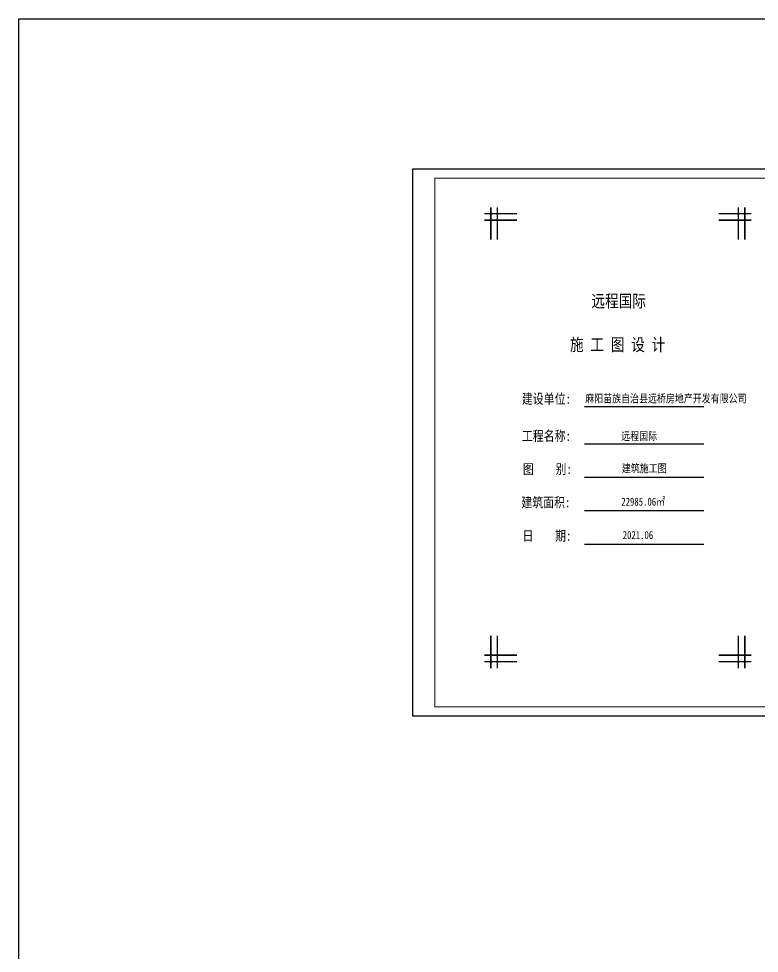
# Model space of a CAD drawing. Extents: x -737978 to 768813, y -372247 to 1140308.
# Drawn here: x -719120 to -662244, y 17038 to 88793 of the extents above; entities that cross this region are included whole.
import ezdxf

# ---------------------------------------------------------------- set-up
doc = ezdxf.new("R2010")
doc.units = 0
doc.header["$LTSCALE"] = 10
doc.header["$MEASUREMENT"] = 0
doc.layers.get('0').update_dxf_attribs({"linetype": 'CONTINUOUS'})
doc.layers.add('PUB_TITLE', color=4, linetype='CONTINUOUS')
doc.styles.add('-宋体', font='', dxfattribs={"width": 0.8})
doc.styles.get('-宋体').set_extended_font_data('SimSun')

msp = doc.modelspace()

# ---------------------------------------------------------------- linework, layer by layer
at = {"color": 1}
msp.add_lwpolyline([(-719119.7, 88793.3), (768813.4, 88793.3), (768813.4, -372247.3), (-719119.7, -372247.3)], close=True, dxfattribs=at)
at = {"const_width": 120}
for points in [[(-682860.6, 74321.1), (-682860.6, 71821.1)], [(-682360.6, 74321.1), (-682360.6, 71821.1)], [(-663857.8, 74321.1), (-663857.8, 71821.1)], [(-663357.8, 74321.1), (-663357.8, 71821.1)], [(-683360.6, 73821.1), (-680860.9, 73821.1)], [(-683360.6, 73321.1), (-680860.9, 73321.1)], [(-662857.8, 73821.1), (-665357.5, 73821.1)], [(-662857.8, 73321.1), (-665357.5, 73321.1)], [(-682860.6, 38928.5), (-682860.6, 41428.5)], [(-682360.6, 38928.5), (-682360.6, 41428.5)], [(-663857.8, 38928.5), (-663857.8, 41428.5)], [(-663357.8, 38928.5), (-663357.8, 41428.5)], [(-683360.6, 39928.5), (-680860.9, 39928.5)], [(-683360.6, 39428.5), (-680860.9, 39428.5)], [(-662857.8, 39928.5), (-665357.5, 39928.5)], [(-662857.8, 39428.5), (-665357.5, 39428.5)]]:
    msp.add_lwpolyline(points, dxfattribs=at)
at = {"layer": 'PUB_TITLE'}
for p, q in [((-675674.8, 59022.3), (-666493.3, 59022.3)), ((-675674.8, 56142.3), (-666506.8, 56142.3)), ((-675674.8, 53582.3), (-666493.3, 53582.3)), ((-675674.8, 51022.3), (-666493.3, 51022.3)), ((-675674.8, 48462.3), (-666493.3, 48462.3))]:
    msp.add_line(p, q, dxfattribs=at)
msp.add_lwpolyline([(-688857.6, 35256.2), (-688857.6, 77256.2), (-629457.6, 77256.2), (-629457.6, 35256.2)], close=True, dxfattribs=at)
at = {"layer": 'PUB_TITLE', "const_width": 70.7}
msp.add_lwpolyline([(-687154.6, 35963.3), (-630164.7, 35963.3), (-630164.7, 76549.1), (-687154.6, 76549.1)], close=True, dxfattribs=at)

# ---------------------------------------------------------------- texts
at = {"layer": 'PUB_TITLE', "style": '-宋体', "width": 0.8}
for s, height, p in [('远程国际', 958.46, (-675136.1, 66639.5)), ('施 工 图 设 计', 958.46, (-676783.8, 63291.1)), ('建设单位:', 768, (-680477.9, 59229.8)), ('麻阳苗族自治县远桥房地产开发有限公司', 614.4, (-675609.5, 59326.5)), ('工程名称:', 768, (-680477.9, 56379.1)), ('远程国际', 614.4, (-672848.5, 56435.2)), ('图    别:', 768, (-680403.1, 53834.4)), (' 建筑施工图', 614.4, (-673137.9, 53963.9)), ('建筑面积:', 768, (-680517.8, 51274.4)), ('22985.06㎡', 614.4, (-672843.5, 51403.9)), ('日    期:', 768, (-680433.9, 48714.4)), ('2021.06', 614.4, (-672735.2, 48843.9))]:
    msp.add_text(s, height=height, dxfattribs=at).set_placement(p)

doc.saveas('drawing.dxf')
